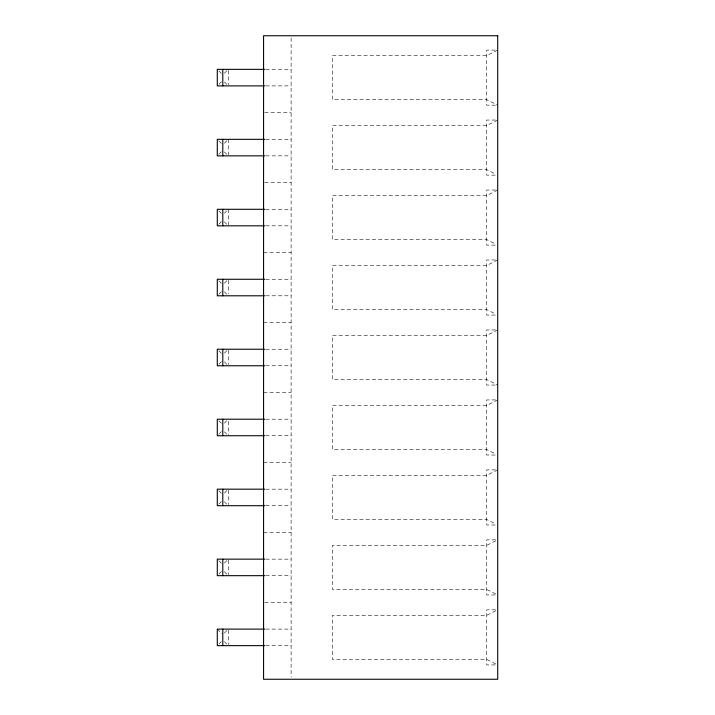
<?xml version="1.0" encoding="UTF-8"?>
<svg xmlns="http://www.w3.org/2000/svg" width="715" height="715" viewBox="0 0 715 715"><rect width="100%" height="100%" fill="white"/><g stroke="black" fill="none" stroke-linecap="round" stroke-linejoin="round"><path stroke-width="0.54" stroke-dasharray="3.58 2.68" d="M224.367 73.296L228.308 69.355M218.862 84.307L222.008 81.161M224.367 143.259L227.513 140.113M218.862 154.279L222.008 151.133M224.367 213.231L226.727 210.871M218.862 224.251L222.008 221.105M224.367 283.203L228.308 279.27M218.862 294.223L222.008 291.077M224.367 353.174L228.308 349.233M218.862 364.194L222.008 361.039M224.367 423.137L226.727 420.778M218.862 434.157L222.008 431.011M224.367 493.109L228.308 489.176M218.862 504.129L222.008 500.983M224.367 563.08L228.308 559.148M218.862 574.1L222.008 570.954M224.367 633.052L227.513 629.897M218.862 644.072L222.008 640.917M497.712 120.049L486.692 125.554L332.43 125.554L332.43 169.625L486.692 169.625L495.879 174.219M497.712 190.011L486.692 195.526L332.43 195.526L332.43 239.596L486.692 239.596L495.879 244.19M497.712 259.983L486.692 265.488L332.43 265.488L332.43 309.568L486.692 309.568L495.879 314.162M497.712 329.955L486.692 335.46L332.43 335.46L332.43 379.54L486.692 379.54L497.712 385.045M497.712 399.926L486.692 405.432L332.43 405.432L332.43 449.512L486.692 449.512L495.879 454.096M497.712 469.889L486.692 475.404L332.43 475.404L332.43 519.474L486.692 519.474L495.879 524.068M495.879 540.781L486.692 545.375L332.43 545.375L332.43 589.446L486.692 589.446L495.879 594.04M495.879 610.753L486.692 615.338L332.43 615.338L332.43 659.418L486.692 659.418L495.879 664.012M265.766 69.355L291.112 69.355M265.766 85.889L291.112 85.889M495.513 105.168L486.692 105.168L486.692 50.077L497.712 50.077L486.692 55.582L332.43 55.582L332.43 99.662L486.692 99.662L497.712 105.168M264.666 112.604L291.112 112.604M495.513 120.049L486.692 120.049L486.692 175.139L495.513 175.139M265.766 139.327L291.112 139.327M265.766 155.852L291.112 155.852M264.666 182.575L291.112 182.575M495.513 190.011L486.692 190.011L486.692 245.111L495.513 245.111M265.766 209.298L291.112 209.298M265.766 225.824L291.112 225.824M263.567 252.547L291.112 252.547M495.513 259.983L486.692 259.983L486.692 315.074L495.513 315.074M265.766 279.27L291.112 279.27M265.766 295.796L291.112 295.796M263.567 322.519L291.112 322.519M495.513 329.955L486.692 329.955L486.692 385.045L495.513 385.045M265.766 349.233L291.112 349.233M265.766 365.767L291.112 365.767M263.567 392.481L291.112 392.481M495.513 399.926L486.692 399.926L486.692 455.017L495.513 455.017M265.766 419.205L291.112 419.205M265.766 435.73L291.112 435.73M263.567 462.453L291.112 462.453M495.513 469.889L486.692 469.889L486.692 524.989L495.513 524.989M265.766 489.176L291.112 489.176M265.766 505.702L291.112 505.702M263.567 532.425L291.112 532.425M495.513 539.861L486.692 539.861L486.692 594.952L495.513 594.952M265.766 559.148L291.112 559.148M265.766 575.673L291.112 575.673M264.666 602.396L291.112 602.396M495.513 609.832L486.692 609.832L486.692 664.923L495.513 664.923M265.766 629.111L291.112 629.111M265.766 645.645L291.112 645.645M218.862 70.928L222.008 74.083M224.367 81.948L228.308 85.889M218.862 140.9L222.794 144.832M224.367 151.92L226.727 154.279M218.862 210.871L222.008 214.017M224.367 221.891L226.727 224.251M218.862 280.843L222.008 283.989M224.367 291.863L226.727 294.223M218.862 350.806L222.008 353.961M224.367 361.826L228.308 365.767M218.862 420.778L222.008 423.923M224.367 431.797L226.727 434.157M218.862 490.749L222.008 493.895M224.367 501.769L226.727 504.129M218.862 560.721L222.008 563.867M224.367 571.741L228.308 575.673M217.289 629.111L222.008 633.839M224.367 641.704L226.727 644.072M291.112 37.975L291.112 677.025M228.308 70.463L228.308 84.781M228.308 139.327L228.308 154.753M228.308 209.298L228.308 224.725M228.308 280.369L228.308 293.588M228.308 350.341L228.308 364.659M228.308 421.412L228.308 434.631M228.308 490.275L228.308 504.602M228.308 560.247L228.308 574.574M228.308 630.219L228.308 644.537"/><path stroke-width="1.07" d="M264.666 69.355L217.289 69.355L217.289 85.889L264.666 85.889M264.666 139.327L217.289 139.327L217.289 155.852L264.666 155.852M264.666 209.298L217.289 209.298L217.289 225.824L264.666 225.824M264.666 279.27L217.289 279.27L217.289 295.796L264.666 295.796M264.666 349.233L217.289 349.233L217.289 365.767L264.666 365.767M264.666 419.205L217.289 419.205L217.289 435.73L264.666 435.73M264.666 489.176L217.289 489.176L217.289 505.702L264.666 505.702M264.666 559.148L217.289 559.148L217.289 575.673L264.666 575.673M264.666 629.111L217.289 629.111L217.289 645.645L264.666 645.645M222.794 69.355L222.794 85.889M222.794 139.327L222.794 155.852M222.794 209.298L222.794 225.824M222.794 279.27L222.794 295.796M222.794 349.233L222.794 365.767M222.794 419.205L222.794 435.73M222.794 489.176L222.794 505.702M222.794 559.148L222.794 575.673M222.794 629.111L222.794 645.645M497.712 35.75L263.567 35.75L263.567 679.25L497.712 679.25L497.712 35.75"/></g></svg>
